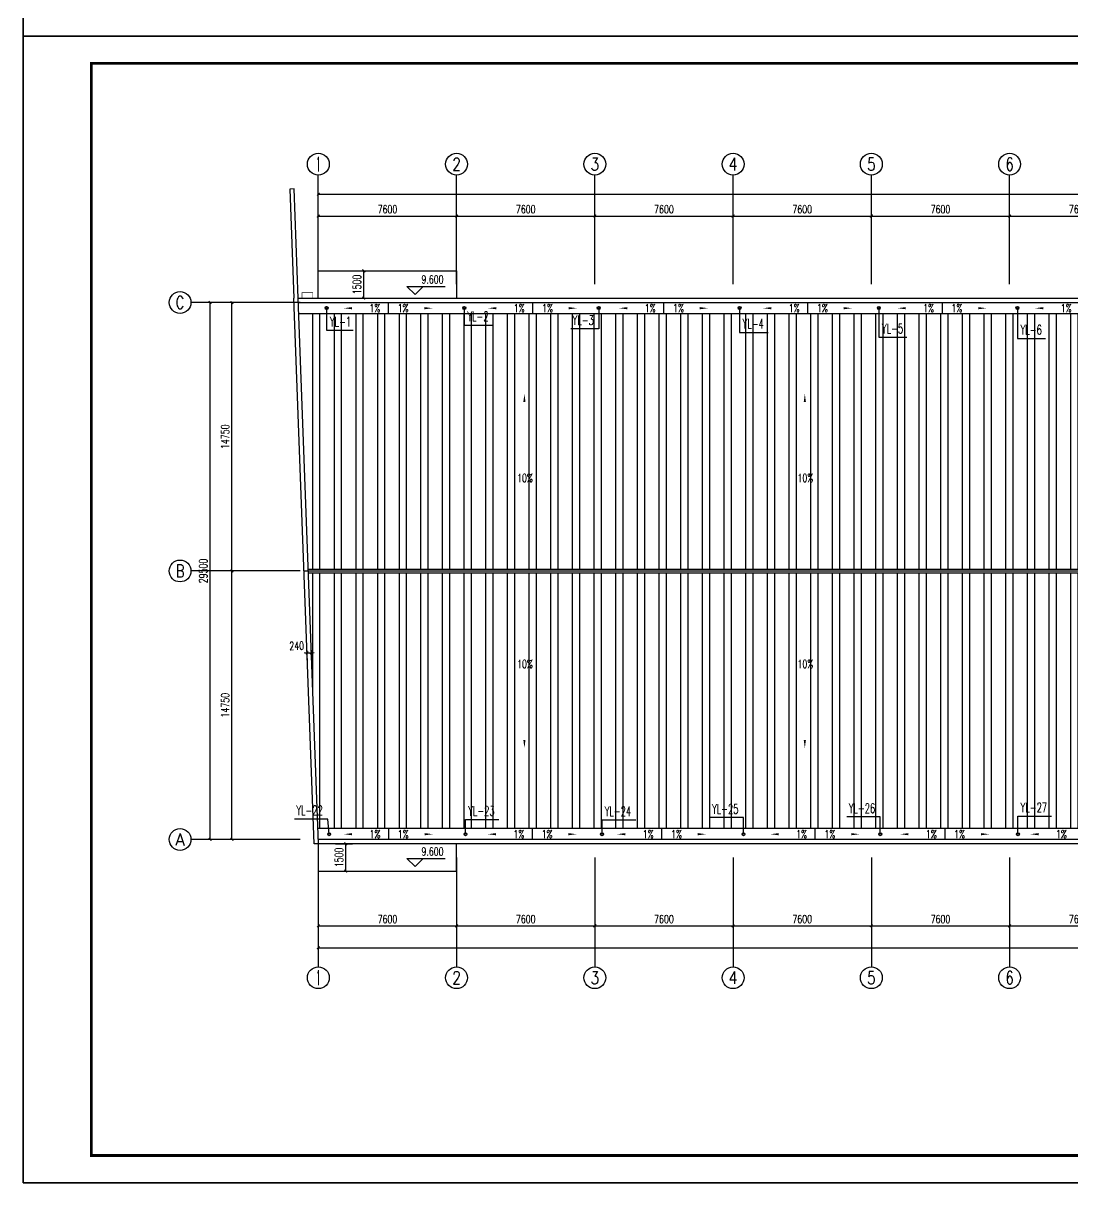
# Model space of a CAD drawing. Extents: x 54907 to 703237, y -798661 to -546661.
# Drawn here: x 288366 to 346064, y -735661 to -671949 of the extents above; entities that cross this region are included whole.
import ezdxf
from ezdxf.enums import TextEntityAlignment as Align

# ---------------------------------------------------------------- set-up
doc = ezdxf.new("R2010")
doc.units = 0
doc.header["$LTSCALE"] = 1000
doc.header["$MEASUREMENT"] = 0
for name, color, linetype in [('AXIS', 3, 'Continuous'), ('AXIS_TEXT', 7, 'Continuous'), ('DIM_ELEV', 3, 'Continuous'), ('DIM_SYMB', 3, 'Continuous'), ('DIM_雨水', 3, 'Continuous'), ('PUB_DIM', 3, 'Continuous'), ('PUB_TITLE', 4, 'Continuous'), ('VPIPE-雨水', 4, 'Continuous')]:
    doc.layers.add(name, color=color, linetype=linetype)
doc.layers.add('yichutu', color=7, linetype='Continuous', true_color=0xffffff, plot=False)
doc.styles.add('_TCH_AXIS', font='COMPLEX', dxfattribs={"bigfont": 'GBCBIG'})
doc.styles.add('_TCH_DIM', font='SIMPLEX', dxfattribs={"bigfont": 'GBCBIG'})
doc.styles.add('_TCH_DIM_T3', font='SIMPLEX', dxfattribs={"width": 0.705882, "bigfont": 'GBCBIG'})
doc.styles.add('_TWT_SERIAL', font='COMPLEX', dxfattribs={"width": 0.8, "height": 3.5, "bigfont": 'HZTXT'})
doc.styles.add('COMPLEX', font='COMPLEX')
doc.dimstyles.new('_TCH_ARCH&&150', dxfattribs={"dimtxt": 446.25, "dimasz": 150, "dimexe": 375, "dimexo": 450, "dimgap": 150, "dimtad": 1, "dimdec": 0, "dimzin": 0, "dimdsep": 46, "dimtxsty": '_TCH_DIM_T3', "dimblk": 'ARCHTICK', "dimcen": 0.09, "dimclrt": 7, "dimazin": 2, "dimtfac": 1, "dimtdec": 0, "dimtix": 1, "dimtmove": 2, "dimatfit": 3, "dimldrblk": 'ARCHTICK', "dimfxl": 0, "dimtolj": 1, "dimtzin": 0, "dimarcsym": 0})
pattern_1 = [(90, (78060.8, -610043.7), (-1190.625, 1e-13), []), (90, (78457.7, -609646.8), (-1190.625, 1e-13), [])]

# ---------------------------------------------------------------- blocks, each defined once
blk = doc.blocks.new('yct-1337-420-200550-63000-150-2010.0')
at = {"layer": 'yichutu', "color": 7, "true_color": 0xffffff}
blk.add_lwpolyline([(0, 0), (0, 63000), (200550, 63000), (200550, 0)], close=True, dxfattribs=at)
blk = doc.blocks.new('_ArchTick')
at = {"color": 0, "linetype": 'ByBlock', "const_width": 0.4}
blk.add_lwpolyline([(-0.5, -0.5), (0.5, 0.5)], dxfattribs=at)
blk = doc.blocks.new('*D86')
at = {"layer": 'Defpoints', "color": 0}
for p in [(304210, -706539), (304006, -707524), (304246, -707515)]:
    blk.add_point(p, dxfattribs=at)
at = {"layer": 'PUB_DIM', "color": 0, "lineweight": -2}
for p, q in [((303970, -706548), (303820, -706553)), ((303989, -707075), (303956, -706173)), ((303970, -706548), (304210, -706539)), ((304229, -707066), (304196, -706164)), ((304210, -706539), (304360, -706533))]:
    blk.add_line(p, q, dxfattribs=at)
at = {"layer": 'PUB_DIM', "color": 0, "lineweight": -2, "xscale": 150, "yscale": 150, "zscale": 150}
for p, rotation in [((303970, -706548), 2.120515752404764), ((304210, -706539), 182.1205157524048)]:
    blk.add_blockref('_ArchTick', p, dxfattribs=dict(at, rotation=rotation))
at = {"layer": 'PUB_DIM', "color": 7, "insert": (303400, -706156), "char_height": 446.2, "attachment_point": 5, "rotation": 2.12052, "style": '_TCH_DIM_T3'}
blk.add_mtext('\\A1;240', dxfattribs=at)
blk = doc.blocks.new('*D90')
at = {"layer": 'Defpoints', "color": 0}
for p in [(305087, -717035), (306099, -717035), (305087, -718535)]:
    blk.add_point(p, dxfattribs=at)
at = {"layer": 'PUB_DIM', "color": 0, "lineweight": -2}
for p, q in [((305537, -717035), (306474, -717035)), ((306099, -718535), (306099, -717035)), ((305537, -718535), (306474, -718535))]:
    blk.add_line(p, q, dxfattribs=at)
at = {"layer": 'PUB_DIM', "color": 0, "lineweight": -2, "xscale": 150, "yscale": 150, "zscale": 150}
for p, rotation in [((306099, -717035), 90), ((306099, -718535), 270)]:
    blk.add_blockref('_ArchTick', p, dxfattribs=dict(at, rotation=rotation))
at = {"layer": 'PUB_DIM', "color": 7, "insert": (305726, -717785), "char_height": 446.2, "attachment_point": 5, "rotation": 90, "style": '_TCH_DIM_T3'}
blk.add_mtext('\\A1;1500', dxfattribs=at)
blk = doc.blocks.new('*D91')
at = {"layer": 'Defpoints', "color": 0}
for p in [(306144, -685555), (307088, -685555), (306144, -687055)]:
    blk.add_point(p, dxfattribs=at)
at = {"layer": 'PUB_DIM', "color": 0, "lineweight": -2}
for p, q in [((306594, -685555), (307463, -685555)), ((307088, -687055), (307088, -685555)), ((306594, -687055), (307463, -687055))]:
    blk.add_line(p, q, dxfattribs=at)
at = {"layer": 'PUB_DIM', "color": 0, "lineweight": -2, "xscale": 150, "yscale": 150, "zscale": 150}
for p, rotation in [((307088, -685555), 90), ((307088, -687055), 270)]:
    blk.add_blockref('_ArchTick', p, dxfattribs=dict(at, rotation=rotation))
at = {"layer": 'PUB_DIM', "color": 7, "insert": (306714, -686305), "char_height": 446.2, "attachment_point": 5, "rotation": 90, "style": '_TCH_DIM_T3'}
blk.add_mtext('\\A1;1500', dxfattribs=at)
blk = doc.blocks.new('*D97')
at = {"layer": 'AXIS', "color": 0, "lineweight": -2}
for p, q in [((303139, -702045), (299464, -702045)), ((299839, -716795), (299839, -702045)), ((303139, -716795), (299464, -716795))]:
    blk.add_line(p, q, dxfattribs=at)
at = {"layer": 'Defpoints', "color": 0}
for p in [(299839, -702045), (303589, -702045), (303589, -716795)]:
    blk.add_point(p, dxfattribs=at)
at = {"layer": 'AXIS', "color": 0, "lineweight": -2, "xscale": 150, "yscale": 150, "zscale": 150}
for p, rotation in [((299839, -702045), 90), ((299839, -716795), 270)]:
    blk.add_blockref('_ArchTick', p, dxfattribs=dict(at, rotation=rotation))
at = {"layer": 'AXIS', "color": 7, "insert": (299466, -709420), "char_height": 446.2, "attachment_point": 5, "rotation": 90, "style": '_TCH_DIM_T3'}
blk.add_mtext('\\A1;14750', dxfattribs=at)
blk = doc.blocks.new('*D98')
at = {"layer": 'AXIS', "color": 0, "lineweight": -2}
for p, q in [((303139, -687295), (299464, -687295)), ((299839, -702045), (299839, -687295)), ((303139, -702045), (299464, -702045))]:
    blk.add_line(p, q, dxfattribs=at)
at = {"layer": 'Defpoints', "color": 0}
for p in [(299839, -687295), (303589, -687295), (303589, -702045)]:
    blk.add_point(p, dxfattribs=at)
at = {"layer": 'AXIS', "color": 0, "lineweight": -2, "xscale": 150, "yscale": 150, "zscale": 150}
for p, rotation in [((299839, -687295), 90), ((299839, -702045), 270)]:
    blk.add_blockref('_ArchTick', p, dxfattribs=dict(at, rotation=rotation))
at = {"layer": 'AXIS', "color": 7, "insert": (299466, -694670), "char_height": 446.2, "attachment_point": 5, "rotation": 90, "style": '_TCH_DIM_T3'}
blk.add_mtext('\\A1;14750', dxfattribs=at)
blk = doc.blocks.new('*D99')
at = {"layer": 'AXIS', "color": 0, "lineweight": -2}
for p, q in [((303139, -687295), (298264, -687295)), ((298639, -716795), (298639, -687295)), ((303139, -716795), (298264, -716795))]:
    blk.add_line(p, q, dxfattribs=at)
at = {"layer": 'Defpoints', "color": 0}
for p in [(298639, -687295), (303589, -687295), (303589, -716795)]:
    blk.add_point(p, dxfattribs=at)
at = {"layer": 'AXIS', "color": 0, "lineweight": -2, "xscale": 150, "yscale": 150, "zscale": 150}
for p, rotation in [((298639, -687295), 90), ((298639, -716795), 270)]:
    blk.add_blockref('_ArchTick', p, dxfattribs=dict(at, rotation=rotation))
at = {"layer": 'AXIS', "color": 7, "insert": (298266, -702045), "char_height": 446.2, "attachment_point": 5, "rotation": 90, "style": '_TCH_DIM_T3'}
blk.add_mtext('\\A1;29500', dxfattribs=at)
blk = doc.blocks.new('*D100')
at = {"layer": 'AXIS', "color": 0, "lineweight": -2}
for p, q in [((304589, -685845), (304589, -682170)), ((312189, -685845), (312189, -682170)), ((304589, -682545), (312189, -682545))]:
    blk.add_line(p, q, dxfattribs=at)
at = {"layer": 'Defpoints', "color": 0}
for p in [(312189, -682545), (304589, -686295), (312189, -686295)]:
    blk.add_point(p, dxfattribs=at)
at = {"layer": 'AXIS', "color": 0, "lineweight": -2, "xscale": 150, "yscale": 150, "zscale": 150, "rotation": 180}
blk.add_blockref('_ArchTick', (304589, -682545), dxfattribs=at)
at = {"layer": 'AXIS', "color": 0, "lineweight": -2, "xscale": 150, "yscale": 150, "zscale": 150}
blk.add_blockref('_ArchTick', (312189, -682545), dxfattribs=at)
at = {"layer": 'AXIS', "color": 7, "insert": (308389, -682172), "char_height": 446.2, "attachment_point": 5, "style": '_TCH_DIM_T3'}
blk.add_mtext('\\A1;7600', dxfattribs=at)
blk = doc.blocks.new('*D101')
at = {"layer": 'AXIS', "color": 0, "lineweight": -2}
for p, q in [((312189, -685845), (312189, -682170)), ((319789, -685845), (319789, -682170)), ((312189, -682545), (319789, -682545))]:
    blk.add_line(p, q, dxfattribs=at)
at = {"layer": 'Defpoints', "color": 0}
for p in [(319789, -682545), (312189, -686295), (319789, -686295)]:
    blk.add_point(p, dxfattribs=at)
at = {"layer": 'AXIS', "color": 0, "lineweight": -2, "xscale": 150, "yscale": 150, "zscale": 150, "rotation": 180}
blk.add_blockref('_ArchTick', (312189, -682545), dxfattribs=at)
at = {"layer": 'AXIS', "color": 0, "lineweight": -2, "xscale": 150, "yscale": 150, "zscale": 150}
blk.add_blockref('_ArchTick', (319789, -682545), dxfattribs=at)
at = {"layer": 'AXIS', "color": 7, "insert": (315989, -682172), "char_height": 446.2, "attachment_point": 5, "style": '_TCH_DIM_T3'}
blk.add_mtext('\\A1;7600', dxfattribs=at)
blk = doc.blocks.new('*D102')
at = {"layer": 'AXIS', "color": 0, "lineweight": -2}
for p, q in [((319789, -685845), (319789, -682170)), ((327389, -685845), (327389, -682170)), ((319789, -682545), (327389, -682545))]:
    blk.add_line(p, q, dxfattribs=at)
at = {"layer": 'Defpoints', "color": 0}
for p in [(327389, -682545), (319789, -686295), (327389, -686295)]:
    blk.add_point(p, dxfattribs=at)
at = {"layer": 'AXIS', "color": 0, "lineweight": -2, "xscale": 150, "yscale": 150, "zscale": 150, "rotation": 180}
blk.add_blockref('_ArchTick', (319789, -682545), dxfattribs=at)
at = {"layer": 'AXIS', "color": 0, "lineweight": -2, "xscale": 150, "yscale": 150, "zscale": 150}
blk.add_blockref('_ArchTick', (327389, -682545), dxfattribs=at)
at = {"layer": 'AXIS', "color": 7, "insert": (323589, -682172), "char_height": 446.2, "attachment_point": 5, "style": '_TCH_DIM_T3'}
blk.add_mtext('\\A1;7600', dxfattribs=at)
blk = doc.blocks.new('*D103')
at = {"layer": 'AXIS', "color": 0, "lineweight": -2}
for p, q in [((327389, -685845), (327389, -682170)), ((334989, -685845), (334989, -682170)), ((327389, -682545), (334989, -682545))]:
    blk.add_line(p, q, dxfattribs=at)
at = {"layer": 'Defpoints', "color": 0}
for p in [(334989, -682545), (327389, -686295), (334989, -686295)]:
    blk.add_point(p, dxfattribs=at)
at = {"layer": 'AXIS', "color": 0, "lineweight": -2, "xscale": 150, "yscale": 150, "zscale": 150, "rotation": 180}
blk.add_blockref('_ArchTick', (327389, -682545), dxfattribs=at)
at = {"layer": 'AXIS', "color": 0, "lineweight": -2, "xscale": 150, "yscale": 150, "zscale": 150}
blk.add_blockref('_ArchTick', (334989, -682545), dxfattribs=at)
at = {"layer": 'AXIS', "color": 7, "insert": (331189, -682172), "char_height": 446.2, "attachment_point": 5, "style": '_TCH_DIM_T3'}
blk.add_mtext('\\A1;7600', dxfattribs=at)
blk = doc.blocks.new('*D104')
at = {"layer": 'AXIS', "color": 0, "lineweight": -2}
for p, q in [((334989, -685845), (334989, -682170)), ((342589, -685845), (342589, -682170)), ((334989, -682545), (342589, -682545))]:
    blk.add_line(p, q, dxfattribs=at)
at = {"layer": 'Defpoints', "color": 0}
for p in [(342589, -682545), (334989, -686295), (342589, -686295)]:
    blk.add_point(p, dxfattribs=at)
at = {"layer": 'AXIS', "color": 0, "lineweight": -2, "xscale": 150, "yscale": 150, "zscale": 150, "rotation": 180}
blk.add_blockref('_ArchTick', (334989, -682545), dxfattribs=at)
at = {"layer": 'AXIS', "color": 0, "lineweight": -2, "xscale": 150, "yscale": 150, "zscale": 150}
blk.add_blockref('_ArchTick', (342589, -682545), dxfattribs=at)
at = {"layer": 'AXIS', "color": 7, "insert": (338789, -682172), "char_height": 446.2, "attachment_point": 5, "style": '_TCH_DIM_T3'}
blk.add_mtext('\\A1;7600', dxfattribs=at)
blk = doc.blocks.new('*D105')
at = {"layer": 'AXIS', "color": 0, "lineweight": -2}
for p, q in [((342589, -685845), (342589, -682170)), ((350189, -685845), (350189, -682170)), ((342589, -682545), (350189, -682545))]:
    blk.add_line(p, q, dxfattribs=at)
at = {"layer": 'Defpoints', "color": 0}
for p in [(350189, -682545), (342589, -686295), (350189, -686295)]:
    blk.add_point(p, dxfattribs=at)
at = {"layer": 'AXIS', "color": 0, "lineweight": -2, "xscale": 150, "yscale": 150, "zscale": 150, "rotation": 180}
blk.add_blockref('_ArchTick', (342589, -682545), dxfattribs=at)
at = {"layer": 'AXIS', "color": 0, "lineweight": -2, "xscale": 150, "yscale": 150, "zscale": 150}
blk.add_blockref('_ArchTick', (350189, -682545), dxfattribs=at)
at = {"layer": 'AXIS', "color": 7, "insert": (346389, -682172), "char_height": 446.2, "attachment_point": 5, "style": '_TCH_DIM_T3'}
blk.add_mtext('\\A1;7600', dxfattribs=at)
blk = doc.blocks.new('*D120')
at = {"layer": 'AXIS', "color": 0, "lineweight": -2}
for p, q in [((304589, -685845), (304589, -680970)), ((456589, -685845), (456589, -680970)), ((304589, -681345), (456589, -681345))]:
    blk.add_line(p, q, dxfattribs=at)
at = {"layer": 'Defpoints', "color": 0}
for p in [(456589, -681345), (304589, -686295), (456589, -686295)]:
    blk.add_point(p, dxfattribs=at)
at = {"layer": 'AXIS', "color": 0, "lineweight": -2, "xscale": 150, "yscale": 150, "zscale": 150, "rotation": 180}
blk.add_blockref('_ArchTick', (304589, -681345), dxfattribs=at)
at = {"layer": 'AXIS', "color": 0, "lineweight": -2, "xscale": 150, "yscale": 150, "zscale": 150}
blk.add_blockref('_ArchTick', (456589, -681345), dxfattribs=at)
at = {"layer": 'AXIS', "color": 7, "insert": (380589, -680972), "char_height": 446.2, "attachment_point": 5, "style": '_TCH_DIM_T3'}
blk.add_mtext('\\A1;152000', dxfattribs=at)
blk = doc.blocks.new('*D121')
at = {"layer": 'AXIS', "color": 0, "lineweight": -2}
for p, q in [((304589, -718245), (304589, -721920)), ((312189, -718245), (312189, -721920)), ((304589, -721545), (312189, -721545))]:
    blk.add_line(p, q, dxfattribs=at)
at = {"layer": 'Defpoints', "color": 0}
for p in [(304589, -717795), (312189, -717795), (312189, -721545)]:
    blk.add_point(p, dxfattribs=at)
at = {"layer": 'AXIS', "color": 0, "lineweight": -2, "xscale": 150, "yscale": 150, "zscale": 150, "rotation": 180}
blk.add_blockref('_ArchTick', (304589, -721545), dxfattribs=at)
at = {"layer": 'AXIS', "color": 0, "lineweight": -2, "xscale": 150, "yscale": 150, "zscale": 150}
blk.add_blockref('_ArchTick', (312189, -721545), dxfattribs=at)
at = {"layer": 'AXIS', "color": 7, "insert": (308389, -721172), "char_height": 446.2, "attachment_point": 5, "style": '_TCH_DIM_T3'}
blk.add_mtext('\\A1;7600', dxfattribs=at)
blk = doc.blocks.new('*D122')
at = {"layer": 'AXIS', "color": 0, "lineweight": -2}
for p, q in [((312189, -718245), (312189, -721920)), ((319789, -718245), (319789, -721920)), ((312189, -721545), (319789, -721545))]:
    blk.add_line(p, q, dxfattribs=at)
at = {"layer": 'Defpoints', "color": 0}
for p in [(312189, -717795), (319789, -717795), (319789, -721545)]:
    blk.add_point(p, dxfattribs=at)
at = {"layer": 'AXIS', "color": 0, "lineweight": -2, "xscale": 150, "yscale": 150, "zscale": 150, "rotation": 180}
blk.add_blockref('_ArchTick', (312189, -721545), dxfattribs=at)
at = {"layer": 'AXIS', "color": 0, "lineweight": -2, "xscale": 150, "yscale": 150, "zscale": 150}
blk.add_blockref('_ArchTick', (319789, -721545), dxfattribs=at)
at = {"layer": 'AXIS', "color": 7, "insert": (315989, -721172), "char_height": 446.2, "attachment_point": 5, "style": '_TCH_DIM_T3'}
blk.add_mtext('\\A1;7600', dxfattribs=at)
blk = doc.blocks.new('*D123')
at = {"layer": 'AXIS', "color": 0, "lineweight": -2}
for p, q in [((319789, -718245), (319789, -721920)), ((327389, -718245), (327389, -721920)), ((319789, -721545), (327389, -721545))]:
    blk.add_line(p, q, dxfattribs=at)
at = {"layer": 'Defpoints', "color": 0}
for p in [(319789, -717795), (327389, -717795), (327389, -721545)]:
    blk.add_point(p, dxfattribs=at)
at = {"layer": 'AXIS', "color": 0, "lineweight": -2, "xscale": 150, "yscale": 150, "zscale": 150, "rotation": 180}
blk.add_blockref('_ArchTick', (319789, -721545), dxfattribs=at)
at = {"layer": 'AXIS', "color": 0, "lineweight": -2, "xscale": 150, "yscale": 150, "zscale": 150}
blk.add_blockref('_ArchTick', (327389, -721545), dxfattribs=at)
at = {"layer": 'AXIS', "color": 7, "insert": (323589, -721172), "char_height": 446.2, "attachment_point": 5, "style": '_TCH_DIM_T3'}
blk.add_mtext('\\A1;7600', dxfattribs=at)
blk = doc.blocks.new('*D124')
at = {"layer": 'AXIS', "color": 0, "lineweight": -2}
for p, q in [((327389, -718245), (327389, -721920)), ((334989, -718245), (334989, -721920)), ((327389, -721545), (334989, -721545))]:
    blk.add_line(p, q, dxfattribs=at)
at = {"layer": 'Defpoints', "color": 0}
for p in [(327389, -717795), (334989, -717795), (334989, -721545)]:
    blk.add_point(p, dxfattribs=at)
at = {"layer": 'AXIS', "color": 0, "lineweight": -2, "xscale": 150, "yscale": 150, "zscale": 150, "rotation": 180}
blk.add_blockref('_ArchTick', (327389, -721545), dxfattribs=at)
at = {"layer": 'AXIS', "color": 0, "lineweight": -2, "xscale": 150, "yscale": 150, "zscale": 150}
blk.add_blockref('_ArchTick', (334989, -721545), dxfattribs=at)
at = {"layer": 'AXIS', "color": 7, "insert": (331189, -721172), "char_height": 446.2, "attachment_point": 5, "style": '_TCH_DIM_T3'}
blk.add_mtext('\\A1;7600', dxfattribs=at)
blk = doc.blocks.new('*D125')
at = {"layer": 'AXIS', "color": 0, "lineweight": -2}
for p, q in [((334989, -718245), (334989, -721920)), ((342589, -718245), (342589, -721920)), ((334989, -721545), (342589, -721545))]:
    blk.add_line(p, q, dxfattribs=at)
at = {"layer": 'Defpoints', "color": 0}
for p in [(334989, -717795), (342589, -717795), (342589, -721545)]:
    blk.add_point(p, dxfattribs=at)
at = {"layer": 'AXIS', "color": 0, "lineweight": -2, "xscale": 150, "yscale": 150, "zscale": 150, "rotation": 180}
blk.add_blockref('_ArchTick', (334989, -721545), dxfattribs=at)
at = {"layer": 'AXIS', "color": 0, "lineweight": -2, "xscale": 150, "yscale": 150, "zscale": 150}
blk.add_blockref('_ArchTick', (342589, -721545), dxfattribs=at)
at = {"layer": 'AXIS', "color": 7, "insert": (338789, -721172), "char_height": 446.2, "attachment_point": 5, "style": '_TCH_DIM_T3'}
blk.add_mtext('\\A1;7600', dxfattribs=at)
blk = doc.blocks.new('*D126')
at = {"layer": 'AXIS', "color": 0, "lineweight": -2}
for p, q in [((342589, -718245), (342589, -721920)), ((350189, -718245), (350189, -721920)), ((342589, -721545), (350189, -721545))]:
    blk.add_line(p, q, dxfattribs=at)
at = {"layer": 'Defpoints', "color": 0}
for p in [(342589, -717795), (350189, -717795), (350189, -721545)]:
    blk.add_point(p, dxfattribs=at)
at = {"layer": 'AXIS', "color": 0, "lineweight": -2, "xscale": 150, "yscale": 150, "zscale": 150, "rotation": 180}
blk.add_blockref('_ArchTick', (342589, -721545), dxfattribs=at)
at = {"layer": 'AXIS', "color": 0, "lineweight": -2, "xscale": 150, "yscale": 150, "zscale": 150}
blk.add_blockref('_ArchTick', (350189, -721545), dxfattribs=at)
at = {"layer": 'AXIS', "color": 7, "insert": (346389, -721172), "char_height": 446.2, "attachment_point": 5, "style": '_TCH_DIM_T3'}
blk.add_mtext('\\A1;7600', dxfattribs=at)
blk = doc.blocks.new('*D141')
at = {"layer": 'AXIS', "color": 0, "lineweight": -2}
for p, q in [((304589, -718245), (304589, -723120)), ((456589, -718245), (456589, -723120)), ((304589, -722745), (456589, -722745))]:
    blk.add_line(p, q, dxfattribs=at)
at = {"layer": 'Defpoints', "color": 0}
for p in [(304589, -717795), (456589, -717795), (456589, -722745)]:
    blk.add_point(p, dxfattribs=at)
at = {"layer": 'AXIS', "color": 0, "lineweight": -2, "xscale": 150, "yscale": 150, "zscale": 150, "rotation": 180}
blk.add_blockref('_ArchTick', (304589, -722745), dxfattribs=at)
at = {"layer": 'AXIS', "color": 0, "lineweight": -2, "xscale": 150, "yscale": 150, "zscale": 150}
blk.add_blockref('_ArchTick', (456589, -722745), dxfattribs=at)
at = {"layer": 'AXIS', "color": 7, "insert": (380589, -722372), "char_height": 446.2, "attachment_point": 5, "style": '_TCH_DIM_T3'}
blk.add_mtext('\\A1;152000', dxfattribs=at)
blk = doc.blocks.new('_AXISO')
blk.add_circle((0, 0), 0.5)
at = {"layer": 'AXIS_TEXT', "style": 'COMPLEX', "width": 1.041667}
blk.add_attdef('A', text='', height=0.56, dxfattribs=at).set_placement((-0.25, -0.28), (0.25, -0.28), align=Align.FIT)

msp = doc.modelspace()

# ---------------------------------------------------------------- hatches: boundary and pattern name
h = msp.add_hatch()
h.set_pattern_fill('ANSI32', color=146, scale=250, angle=45, style=0)
h.set_pattern_definition(pattern_1)
h.paths.add_polyline_path([(312189.4, -687894.7), (303519.3, -687894.7), (304039.5, -701944.7), (312189.4, -701944.7)])
h.paths.add_polyline_path([(319789.4, -687894.7), (312189.4, -687894.7), (312189.4, -701944.7), (319789.4, -701944.7)])
h.paths.add_polyline_path([(327389.4, -687894.7), (319789.4, -687894.7), (319789.4, -701944.7), (327389.4, -701944.7)])
h.paths.add_polyline_path([(334989.4, -687894.7), (327389.4, -687894.7), (327389.4, -701944.7), (334989.4, -701944.7)])
h.paths.add_polyline_path([(342589.4, -687894.7), (334989.4, -687894.7), (334989.4, -701944.7), (342589.4, -701944.7)])
h.paths.add_polyline_path([(350189.4, -687894.7), (342589.4, -687894.7), (342589.4, -701944.7), (350189.4, -701944.7)])
h.paths.add_polyline_path([(357789.4, -687894.7), (350189.4, -687894.7), (350189.4, -701944.7), (357789.4, -701944.7)])
h.paths.add_polyline_path([(365389.4, -687894.7), (357789.4, -687894.7), (357789.4, -701944.7), (365389.4, -701944.7)])
h.paths.add_polyline_path([(372989.4, -687894.7), (365389.4, -687894.7), (365389.4, -701944.7), (372989.4, -701944.7)])
h.paths.add_polyline_path([(380589.4, -687894.7), (372989.4, -687894.7), (372989.4, -701944.7), (380589.4, -701944.7)])
h.paths.add_polyline_path([(388189.4, -687894.7), (380589.4, -687894.7), (380589.4, -701944.7), (388189.4, -701944.7)])
h.paths.add_polyline_path([(456589.4, -687894.7), (388189.4, -687894.7), (388189.4, -701944.7), (456589.4, -701944.7)])
h = msp.add_hatch()
h.set_pattern_fill('ANSI32', color=146, scale=250, angle=45, style=0)
h.set_pattern_definition(pattern_1)
h.paths.add_polyline_path([(312189.4, -702144.7), (304589.4, -702144.7), (304589.4, -716194.7), (312189.4, -716194.7)])
h.paths.add_polyline_path([(304589.4, -716794.7), (304589.4, -702144.7), (304046.9, -702144.7)])
h = msp.add_hatch()
h.set_pattern_fill('ANSI32', color=146, scale=250, angle=45, style=0)
h.set_pattern_definition(pattern_1)
h.paths.add_polyline_path([(448989.4, -716194.7), (456589.4, -716194.7), (456589.4, -702144.7), (448989.4, -702144.7)])
h.paths.add_polyline_path([(441389.4, -716194.7), (448989.4, -716194.7), (448989.4, -702144.7), (441389.4, -702144.7)])
h.paths.add_polyline_path([(433789.4, -716194.7), (441389.4, -716194.7), (441389.4, -702144.7), (433789.4, -702144.7)])
h.paths.add_polyline_path([(403389.4, -716194.7), (410989.4, -716194.7), (410989.4, -702144.7), (403389.4, -702144.7)])
h.paths.add_polyline_path([(395789.4, -716194.7), (403389.4, -716194.7), (403389.4, -702144.7), (395789.4, -702144.7)])
h.paths.add_polyline_path([(388189.4, -716194.7), (395789.4, -716194.7), (395789.4, -702144.7), (388189.4, -702144.7)])
h.paths.add_polyline_path([(380589.4, -716194.7), (388189.4, -716194.7), (388189.4, -702144.7), (380589.4, -702144.7)])
h.paths.add_polyline_path([(372989.4, -716194.7), (380589.4, -716194.7), (380589.4, -702144.7), (372989.4, -702144.7)])
h.paths.add_polyline_path([(365389.4, -716194.7), (372989.4, -716194.7), (372989.4, -702144.7), (365389.4, -702144.7)])
h.paths.add_polyline_path([(357789.4, -716194.7), (365389.4, -716194.7), (365389.4, -702144.7), (357789.4, -702144.7)])
h.paths.add_polyline_path([(350189.4, -716194.7), (357789.4, -716194.7), (357789.4, -702144.7), (350189.4, -702144.7)])
h.paths.add_polyline_path([(342589.4, -716194.7), (350189.4, -716194.7), (350189.4, -702144.7), (342589.4, -702144.7)])
h.paths.add_polyline_path([(334989.4, -716194.7), (342589.4, -716194.7), (342589.4, -702144.7), (334989.4, -702144.7)])
h.paths.add_polyline_path([(327389.4, -716194.7), (334989.4, -716194.7), (334989.4, -702144.7), (327389.4, -702144.7)])
h.paths.add_polyline_path([(319789.4, -716194.7), (327389.4, -716194.7), (327389.4, -702144.7), (319789.4, -702144.7)])
h.paths.add_polyline_path([(312189.4, -716194.7), (319789.4, -716194.7), (319789.4, -702144.7), (312189.4, -702144.7)])
h.paths.add_polyline_path([(418469.4, -716194.7), (418469.4, -702144.7), (410989.4, -702144.7), (410989.4, -716194.7)])
h.paths.add_polyline_path([(418709.4, -716194.7), (418709.4, -702184.7), (426189.4, -702184.7), (426189.4, -702144.7), (418589.4, -702144.7), (418589.4, -716194.7)])
h.paths.add_polyline_path([(426189.4, -702184.7), (433669.4, -702184.7), (433669.4, -716194.7), (433789.4, -716194.7), (433789.4, -702144.7), (426189.4, -702144.7)])

# ---------------------------------------------------------------- linework, layer by layer
for p, q in [((304358.1, -717034.7), (303248, -687054.7)), ((304598.2, -717034.7), (303488.2, -687054.7)), ((303488.2, -687054.7), (456829.4, -687054.7)), ((303488.2, -687294.7), (456589.4, -687294.7)), ((308429.4, -687294.7), (308429.4, -687894.7)), ((316367.1, -687294.7), (316367.1, -687894.7)), ((323566.9, -687294.7), (323566.9, -687894.7)), ((331480, -687294.7), (331480, -687894.7)), ((338873.6, -687294.7), (338873.6, -687894.7)), ((303488.2, -687894.7), (456589.4, -687894.7)), ((303803, -702044.7), (418469.4, -702044.7)), ((304043.2, -701944.7), (456589.4, -701944.7)), ((304043.2, -702144.7), (418469.4, -702144.7)), ((418469.4, -716194.7), (304589.4, -716194.7)), ((308439.9, -716194.7), (308439.9, -716794.7)), ((316344.6, -716194.7), (316344.6, -716794.7)), ((323457.6, -716194.7), (323457.6, -716794.7)), ((331891, -716194.7), (331891, -716794.7)), ((339021.5, -716194.7), (339021.5, -716794.7)), ((456829.4, -717034.7), (304358.1, -717034.7)), ((418469.4, -716794.7), (304589.4, -716794.7))]:
    msp.add_line(p, q)
for points in [[(303488.2, -687054.7), (303266, -681054.7), (303026.2, -681063.5), (303248, -687053.2)], [(304589.4, -687054.7), (304589.4, -685554.7), (312189.4, -685554.7), (312189.4, -687054.7)], [(304589.4, -717034.7), (304589.4, -718534.7), (312189.4, -718534.7), (312189.4, -717034.7)]]:
    msp.add_lwpolyline(points)
at = {"const_width": 30}
msp.add_lwpolyline([(304289.4, -687054.7), (304289.4, -686754.7), (303689.4, -686754.7), (303689.4, -687054.7)], dxfattribs=at)
at = {"color": 0}
for centre in [(305046.6, -687596), (312613.8, -687596), (320000.1, -687596), (327745, -687596), (335401.8, -687596), (343021.5, -687596), (305185.5, -716510.1), (312678.7, -716510.1), (320184.6, -716510.1), (327962.7, -716510.1), (335479.3, -716510.1), (343048.1, -716510.1)]:
    msp.add_circle(centre, 81, dxfattribs=at)
at = {"layer": 'AXIS'}
for p, q in [((304589.4, -686294.7), (304589.4, -680294.7)), ((312189.4, -686294.7), (312189.4, -680294.7)), ((319789.4, -686294.7), (319789.4, -680294.7)), ((327389.4, -686294.7), (327389.4, -680294.7)), ((334989.4, -686294.7), (334989.4, -680294.7)), ((342589.4, -686294.7), (342589.4, -680294.7)), ((303589.4, -687294.7), (297589.4, -687294.7)), ((303589.4, -702044.7), (297589.4, -702044.7)), ((303589.4, -716794.7), (297589.4, -716794.7)), ((304589.4, -717794.7), (304589.4, -723794.7)), ((312189.4, -717794.7), (312189.4, -723794.7)), ((319789.4, -717794.7), (319789.4, -723794.7)), ((327389.4, -717794.7), (327389.4, -723794.7)), ((334989.4, -717794.7), (334989.4, -723794.7)), ((342589.4, -717794.7), (342589.4, -723794.7))]:
    msp.add_line(p, q, dxfattribs=at)
at = {"layer": 'DIM_ELEV'}
for p, q in [((309910.7, -686857.2), (309460.7, -686407.2)), ((309460.7, -686407.2), (311563.5, -686407.2)), ((309910.7, -686857.2), (310360.7, -686407.2)), ((309910.7, -718289.9), (309460.7, -717839.9)), ((309460.7, -717839.9), (311563.5, -717839.9)), ((309910.7, -718289.9), (310360.7, -717839.9))]:
    msp.add_line(p, q, dxfattribs=at)
at = {"layer": 'DIM_SYMB'}
for points in [[(307241, -687608, 0, 0, 0), (305989, -687608, 0, 120, 0), (306439, -687608, 0, 0, 0)], [(309617.8, -687608, 0, 0, 0), (310869.8, -687608, 0, 120, 0), (310419.8, -687608, 0, 0, 0)], [(315178.7, -687608, 0, 0, 0), (313926.7, -687608, 0, 120, 0), (314376.7, -687608, 0, 0, 0)], [(317555.5, -687608, 0, 0, 0), (318807.5, -687608, 0, 120, 0), (318357.5, -687608, 0, 0, 0)], [(322378.5, -687608, 0, 0, 0), (321126.5, -687608, 0, 120, 0), (321576.5, -687608, 0, 0, 0)], [(324755.3, -687608, 0, 0, 0), (326007.3, -687608, 0, 120, 0), (325557.3, -687608, 0, 0, 0)], [(330291.6, -687608, 0, 0, 0), (329039.6, -687608, 0, 120, 0), (329489.6, -687608, 0, 0, 0)], [(332668.4, -687608, 0, 0, 0), (333920.4, -687608, 0, 120, 0), (333470.4, -687608, 0, 0, 0)], [(337685.2, -687608, 0, 0, 0), (336433.2, -687608, 0, 120, 0), (336883.2, -687608, 0, 0, 0)], [(340062, -687608, 0, 0, 0), (341314, -687608, 0, 120, 0), (340864, -687608, 0, 0, 0)], [(345247.8, -687608, 0, 0, 0), (343995.8, -687608, 0, 120, 0), (344445.8, -687608, 0, 0, 0)], [(315918.9, -696555.1, 0, 0, 0), (315918.9, -692314.1, 0, 120, 0), (315918.9, -692764.1, 0, 0, 0)], [(331333, -696555.1, 0, 0, 0), (331333, -692314.1, 0, 120, 0), (331333, -692764.1, 0, 0, 0)], [(315918.9, -707534.2, 0, 0, 0), (315918.9, -711775.2, 0, 120, 0), (315918.9, -711325.2, 0, 0, 0)], [(331333, -707534.2, 0, 0, 0), (331333, -711775.2, 0, 120, 0), (331333, -711325.2, 0, 0, 0)], [(307251.5, -716508, 0, 0, 0), (305999.5, -716508, 0, 120, 0), (306449.5, -716508, 0, 0, 0)], [(309628.3, -716508, 0, 0, 0), (310880.3, -716508, 0, 120, 0), (310430.3, -716508, 0, 0, 0)], [(315156.2, -716508, 0, 0, 0), (313904.2, -716508, 0, 120, 0), (314354.2, -716508, 0, 0, 0)], [(317533, -716508, 0, 0, 0), (318785, -716508, 0, 120, 0), (318335, -716508, 0, 0, 0)], [(322269.2, -716508, 0, 0, 0), (321017.2, -716508, 0, 120, 0), (321467.2, -716508, 0, 0, 0)], [(324646, -716508, 0, 0, 0), (325898, -716508, 0, 120, 0), (325448, -716508, 0, 0, 0)], [(330702.6, -716508, 0, 0, 0), (329450.6, -716508, 0, 120, 0), (329900.6, -716508, 0, 0, 0)], [(333079.4, -716508, 0, 0, 0), (334331.4, -716508, 0, 120, 0), (333881.4, -716508, 0, 0, 0)], [(337833.1, -716508, 0, 0, 0), (336581.1, -716508, 0, 120, 0), (337031.1, -716508, 0, 0, 0)], [(340209.9, -716508, 0, 0, 0), (341461.9, -716508, 0, 120, 0), (341011.9, -716508, 0, 0, 0)], [(344980.9, -716508, 0, 0, 0), (343728.9, -716508, 0, 120, 0), (344178.9, -716508, 0, 0, 0)]]:
    msp.add_lwpolyline(points, format="xyseb", dxfattribs=at)
at = {"layer": 'DIM_雨水'}
for p, q in [((305046.6, -687596), (305046.6, -688823.3)), ((312613.8, -687596), (312613.8, -688533.2)), ((320000.1, -687596), (320000.1, -688738.9)), ((327745, -687596), (327745, -688934.9)), ((335401.8, -687596), (335401.8, -689200.4)), ((343021.5, -687596), (343021.5, -689265.6)), ((312613.8, -688533.2), (314153, -688533.2)), ((305046.6, -688823.3), (306514, -688823.3)), ((320000.1, -688738.9), (318460.9, -688738.9)), ((327745, -688934.9), (329313.3, -688934.9)), ((335401.8, -689200.4), (336941.1, -689200.4)), ((343021.5, -689265.6), (344560.8, -689265.6)), ((305112.8, -715674.8), (303275.9, -715674.8)), ((305185.5, -716510.1), (305112.8, -715674.8)), ((312678.7, -716510.1), (312678.7, -715704.1)), ((312678.7, -715704.1), (314515.6, -715704.1)), ((320184.6, -716510.1), (320184.6, -715722)), ((320184.6, -715722), (322051.9, -715722)), ((327962.7, -715593.9), (326125.9, -715593.9)), ((327962.7, -716510.1), (327962.7, -715593.9)), ((335479.3, -715555.4), (333642.5, -715555.4)), ((335479.3, -716510.1), (335479.3, -715555.4)), ((343048.1, -716510.1), (343048.1, -715513.6)), ((343048.1, -715513.6), (344884.9, -715513.6))]:
    msp.add_line(p, q, dxfattribs=at)
at = {"layer": 'PUB_TITLE'}
for p, q in [((288365.7, -609661.4), (288365.7, -672661.4)), ((288365.7, -672661.4), (488915.7, -672661.4)), ((488915.7, -672661.4), (288365.7, -672661.4)), ((288365.7, -672661.4), (288365.7, -735661.4)), ((288365.7, -735661.4), (488915.7, -735661.4))]:
    msp.add_line(p, q, dxfattribs=at)
at = {"layer": 'PUB_TITLE', "const_width": 150}
msp.add_lwpolyline([(292115.7, -734161.4), (487565.7, -734161.4), (487565.7, -674161.4), (292115.7, -674161.4)], close=True, dxfattribs=at)
at = {"layer": 'VPIPE-雨水'}
for centre in [(305046.6, -687596), (312613.8, -687596), (320000.1, -687596), (327745, -687596), (335401.8, -687596), (343021.5, -687596), (305185.5, -716510.1), (312678.7, -716510.1), (320184.6, -716510.1), (327962.7, -716510.1), (335479.3, -716510.1), (343048.1, -716510.1)]:
    msp.add_circle(centre, 75, dxfattribs=at)

# ---------------------------------------------------------------- block references
at = {"layer": 'AXIS'}
ref = msp.add_blockref('_AXISO', (304589.4, -679694.7), dxfattribs=dict(at, xscale=1200, yscale=1200, zscale=1200))
ref.add_attrib('A', '1', dxfattribs={"layer": 'AXIS_TEXT', "height": 817.2, "style": '_TCH_AXIS', "width": 0.555556}).set_placement((304492.1, -680103.2), (304686.6, -680103.2), align=Align.FIT)
ref = msp.add_blockref('_AXISO', (312189.4, -679694.7), dxfattribs=dict(at, xscale=1200, yscale=1200, zscale=1200))
ref.add_attrib('A', '2', dxfattribs={"layer": 'AXIS_TEXT', "height": 698.9, "style": '_TCH_AXIS'}).set_placement((311956.4, -680044.1), (312422.3, -680044.1), align=Align.FIT)
ref = msp.add_blockref('_AXISO', (319789.4, -679694.7), dxfattribs=dict(at, xscale=1200, yscale=1200, zscale=1200))
ref.add_attrib('A', '3', dxfattribs={"layer": 'AXIS_TEXT', "height": 698.9, "style": '_TCH_AXIS'}).set_placement((319556.4, -680044.1), (320022.3, -680044.1), align=Align.FIT)
ref = msp.add_blockref('_AXISO', (327389.4, -679694.7), dxfattribs=dict(at, xscale=1200, yscale=1200, zscale=1200))
ref.add_attrib('A', '4', dxfattribs={"layer": 'AXIS_TEXT', "height": 683.5, "style": '_TCH_AXIS', "width": 0.9375}).set_placement((327145.2, -680036.4), (327633.5, -680036.4), align=Align.FIT)
ref = msp.add_blockref('_AXISO', (334989.4, -679694.7), dxfattribs=dict(at, xscale=1200, yscale=1200, zscale=1200))
ref.add_attrib('A', '5', dxfattribs={"layer": 'AXIS_TEXT', "height": 698.9, "style": '_TCH_AXIS'}).set_placement((334756.4, -680044.1), (335222.3, -680044.1), align=Align.FIT)
ref = msp.add_blockref('_AXISO', (342589.4, -679694.7), dxfattribs=dict(at, xscale=1200, yscale=1200, zscale=1200))
ref.add_attrib('A', '6', dxfattribs={"layer": 'AXIS_TEXT', "height": 714.2, "style": '_TCH_AXIS', "width": 0.928571}).set_placement((342368.3, -680051.8), (342810.4, -680051.8), align=Align.FIT)
ref = msp.add_blockref('_AXISO', (296989.4, -687294.7), dxfattribs=dict(at, xscale=1200, yscale=1200, zscale=1200))
ref.add_attrib('A', 'C', dxfattribs={"layer": 'AXIS_TEXT', "height": 683.5, "style": '_TCH_AXIS'}).set_placement((296745.2, -687636.4), (297233.5, -687636.4), align=Align.FIT)
ref = msp.add_blockref('_AXISO', (296989.4, -702044.7), dxfattribs=dict(at, xscale=1200, yscale=1200, zscale=1200))
ref.add_attrib('A', 'B', dxfattribs={"layer": 'AXIS_TEXT', "height": 698.9, "style": '_TCH_AXIS', "width": 0.823529}).set_placement((296756.4, -702394.1), (297222.3, -702394.1), align=Align.FIT)
ref = msp.add_blockref('_AXISO', (296989.4, -716794.7), dxfattribs=dict(at, xscale=1200, yscale=1200, zscale=1200))
ref.add_attrib('A', 'A', dxfattribs={"layer": 'AXIS_TEXT', "height": 668.2, "style": '_TCH_AXIS', "width": 0.888889}).set_placement((296734.8, -717128.7), (297243.9, -717128.7), align=Align.FIT)
ref = msp.add_blockref('_AXISO', (304589.4, -724394.7), dxfattribs=dict(at, xscale=1200, yscale=1200, zscale=1200))
ref.add_attrib('A', '1', dxfattribs={"layer": 'AXIS_TEXT', "height": 817.2, "style": '_TCH_AXIS', "width": 0.555556}).set_placement((304492.1, -724803.2), (304686.6, -724803.2), align=Align.FIT)
ref = msp.add_blockref('_AXISO', (312189.4, -724394.7), dxfattribs=dict(at, xscale=1200, yscale=1200, zscale=1200))
ref.add_attrib('A', '2', dxfattribs={"layer": 'AXIS_TEXT', "height": 698.9, "style": '_TCH_AXIS'}).set_placement((311956.4, -724744.1), (312422.3, -724744.1), align=Align.FIT)
ref = msp.add_blockref('_AXISO', (319789.4, -724394.7), dxfattribs=dict(at, xscale=1200, yscale=1200, zscale=1200))
ref.add_attrib('A', '3', dxfattribs={"layer": 'AXIS_TEXT', "height": 698.9, "style": '_TCH_AXIS'}).set_placement((319556.4, -724744.1), (320022.3, -724744.1), align=Align.FIT)
ref = msp.add_blockref('_AXISO', (327389.4, -724394.7), dxfattribs=dict(at, xscale=1200, yscale=1200, zscale=1200))
ref.add_attrib('A', '4', dxfattribs={"layer": 'AXIS_TEXT', "height": 683.5, "style": '_TCH_AXIS', "width": 0.9375}).set_placement((327145.2, -724736.4), (327633.5, -724736.4), align=Align.FIT)
ref = msp.add_blockref('_AXISO', (334989.4, -724394.7), dxfattribs=dict(at, xscale=1200, yscale=1200, zscale=1200))
ref.add_attrib('A', '5', dxfattribs={"layer": 'AXIS_TEXT', "height": 698.9, "style": '_TCH_AXIS'}).set_placement((334756.4, -724744.1), (335222.3, -724744.1), align=Align.FIT)
ref = msp.add_blockref('_AXISO', (342589.4, -724394.7), dxfattribs=dict(at, xscale=1200, yscale=1200, zscale=1200))
ref.add_attrib('A', '6', dxfattribs={"layer": 'AXIS_TEXT', "height": 714.2, "style": '_TCH_AXIS', "width": 0.928571}).set_placement((342368.3, -724751.8), (342810.4, -724751.8), align=Align.FIT)
at = {"layer": 'yichutu'}
for p in [(288365.7, -672661.4), (288365.7, -735661.4)]:
    msp.add_blockref('yct-1337-420-200550-63000-150-2010.0', p, dxfattribs=at)

# ---------------------------------------------------------------- texts
at = {"layer": 'DIM_ELEV', "color": 7, "style": '_TCH_DIM', "width": 0.705882}
for p in [(310258.5, -686249.7), (310258.5, -717682.4)]:
    msp.add_text('9.600', height=446.25, dxfattribs=at).set_placement(p)
at = {"layer": 'DIM_SYMB', "color": 7, "style": '_TCH_DIM', "width": 0.705882}
for s, p in [('1%%%', (307398.5, -687831.1)), ('1%%%', (308950.3, -687831.1)), ('1%%%', (315336.2, -687831.1)), ('1%%%', (316888, -687831.1)), ('1%%%', (322536, -687831.1)), ('1%%%', (324087.8, -687831.1)), ('1%%%', (330449.1, -687831.1)), ('1%%%', (332000.9, -687831.1)), ('1%%%', (337842.7, -687831.1)), ('1%%%', (339394.5, -687831.1)), ('1%%%', (345405.3, -687831.1)), ('10%%%', (315513.9, -697158.8)), ('10%%%', (330928, -697158.8)), ('10%%%', (315513.9, -707376.7)), ('10%%%', (330928, -707376.7)), ('1%%%', (307409, -716731.1)), ('1%%%', (308960.8, -716731.1)), ('1%%%', (315313.7, -716731.1)), ('1%%%', (316865.5, -716731.1)), ('1%%%', (322426.7, -716731.1)), ('1%%%', (323978.5, -716731.1)), ('1%%%', (330860.1, -716731.1)), ('1%%%', (332411.9, -716731.1)), ('1%%%', (337990.6, -716731.1)), ('1%%%', (339542.4, -716731.1)), ('1%%%', (345138.4, -716731.1))]:
    msp.add_text(s, height=446.25, dxfattribs=at).set_placement(p)
at = {"layer": 'DIM_雨水', "color": 7, "style": '_TWT_SERIAL', "width": 0.64}
for s, p in [('YL-1', (305225, -688613.3)), ('YL-2', (312784, -688323.2)), ('YL-3', (318565.9, -688528.9)), ('YL-4', (327912.3, -688724.9)), ('YL-5', (335572.1, -688990.4)), ('YL-6', (343191.8, -689055.6)), ('YL-26', (333747.5, -715345.4)), ('YL-27', (343195.9, -715303.6)), ('YL-22', (303380.9, -715464.8)), ('YL-23', (312826.6, -715494.1)), ('YL-24', (320330.9, -715512)), ('YL-25', (326230.9, -715383.9))]:
    msp.add_text(s, height=525, dxfattribs=at).set_placement(p)

# ---------------------------------------------------------------- dimensions: what is measured, and where the dimension line sits
at = {"layer": 'AXIS'}
for p1, p2, distance, picture, middle in [((304589.4, -686294.7), (456589.4, -686294.7), 4950, '*D120', (380589.4, -680971.5)), ((304589.4, -686294.7), (312189.4, -686294.7), 3750, '*D100', (308389.4, -682171.5)), ((312189.4, -686294.7), (319789.4, -686294.7), 3750, '*D101', (315989.4, -682171.5)), ((319789.4, -686294.7), (327389.4, -686294.7), 3750, '*D102', (323589.4, -682171.5)), ((327389.4, -686294.7), (334989.4, -686294.7), 3750, '*D103', (331189.4, -682171.5)), ((334989.4, -686294.7), (342589.4, -686294.7), 3750, '*D104', (338789.4, -682171.5)), ((342589.4, -686294.7), (350189.4, -686294.7), 3750, '*D105', (346389.4, -682171.5)), ((303589.4, -716794.7), (303589.4, -687294.7), 4950, '*D99', (298266.2, -702044.7)), ((303589.4, -702044.7), (303589.4, -687294.7), 3750, '*D98', (299466.2, -694669.7)), ((303589.4, -716794.7), (303589.4, -702044.7), 3750, '*D97', (299466.2, -709419.7)), ((304589.4, -717794.7), (312189.4, -717794.7), -3750, '*D121', (308389.4, -721171.5)), ((304589.4, -717794.7), (456589.4, -717794.7), -4950, '*D141', (380589.4, -722371.5)), ((312189.4, -717794.7), (319789.4, -717794.7), -3750, '*D122', (315989.4, -721171.5)), ((319789.4, -717794.7), (327389.4, -717794.7), -3750, '*D123', (323589.4, -721171.5)), ((327389.4, -717794.7), (334989.4, -717794.7), -3750, '*D124', (331189.4, -721171.5)), ((334989.4, -717794.7), (342589.4, -717794.7), -3750, '*D125', (338789.4, -721171.5)), ((342589.4, -717794.7), (350189.4, -717794.7), -3750, '*D126', (346389.4, -721171.5))]:
    dim = msp.add_aligned_dim(p1=p1, p2=p2, distance=distance, dimstyle='_TCH_ARCH&&150', dxfattribs=at)
    dim.commit()
    dim.dimension.update_dxf_attribs({"geometry": picture, "text_midpoint": middle})
at = {"layer": 'PUB_DIM'}
for p1, p2, distance, picture, middle in [((306144.3, -687054.7), (306144.3, -685554.7), -943.2, '*D91', (306714.4, -686304.7)), ((305087, -718534.7), (305087, -717034.7), -1011.7, '*D90', (305725.6, -717784.7))]:
    dim = msp.add_aligned_dim(p1=p1, p2=p2, distance=distance, dimstyle='_TCH_ARCH&&150', dxfattribs=at)
    dim.commit()
    dim.dimension.update_dxf_attribs({"geometry": picture, "text_midpoint": middle})
dim = msp.add_linear_dim(base=(304209.6, -706538.7), p1=(304005.9, -707524.3), p2=(304245.8, -707515.4), angle=2.120516, dimstyle='_TCH_ARCH&&150', dxfattribs=at)
dim.commit()
dim.dimension.update_dxf_attribs({"geometry": '*D86', "text_midpoint": (303399.9, -706155.9), "dimtype": 129})

doc.saveas('drawing.dxf')
